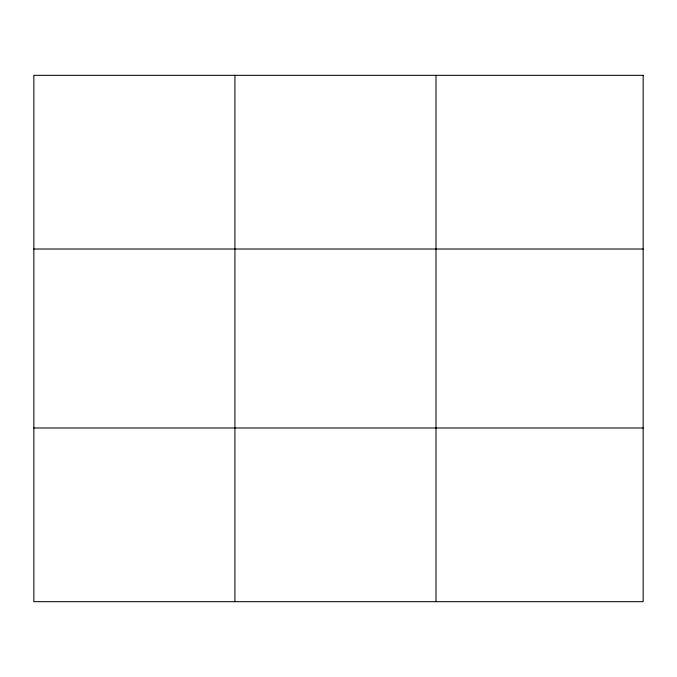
<?xml version="1.0" encoding="UTF-8"?>
<svg xmlns="http://www.w3.org/2000/svg" width="677" height="677" viewBox="0 0 677 677"><rect width="100%" height="100%" fill="white"/><g stroke="black" fill="none" stroke-linecap="round" stroke-linejoin="round"><path stroke-width="1.02" d="M234.919 75.325L234.919 601.675M435.988 75.325L435.988 601.675M33.85 249.018L643.15 249.018M33.85 427.982L643.15 427.982M643.15 75.325L643.15 601.675L33.85 601.675L33.85 75.325L643.15 75.325"/></g></svg>
